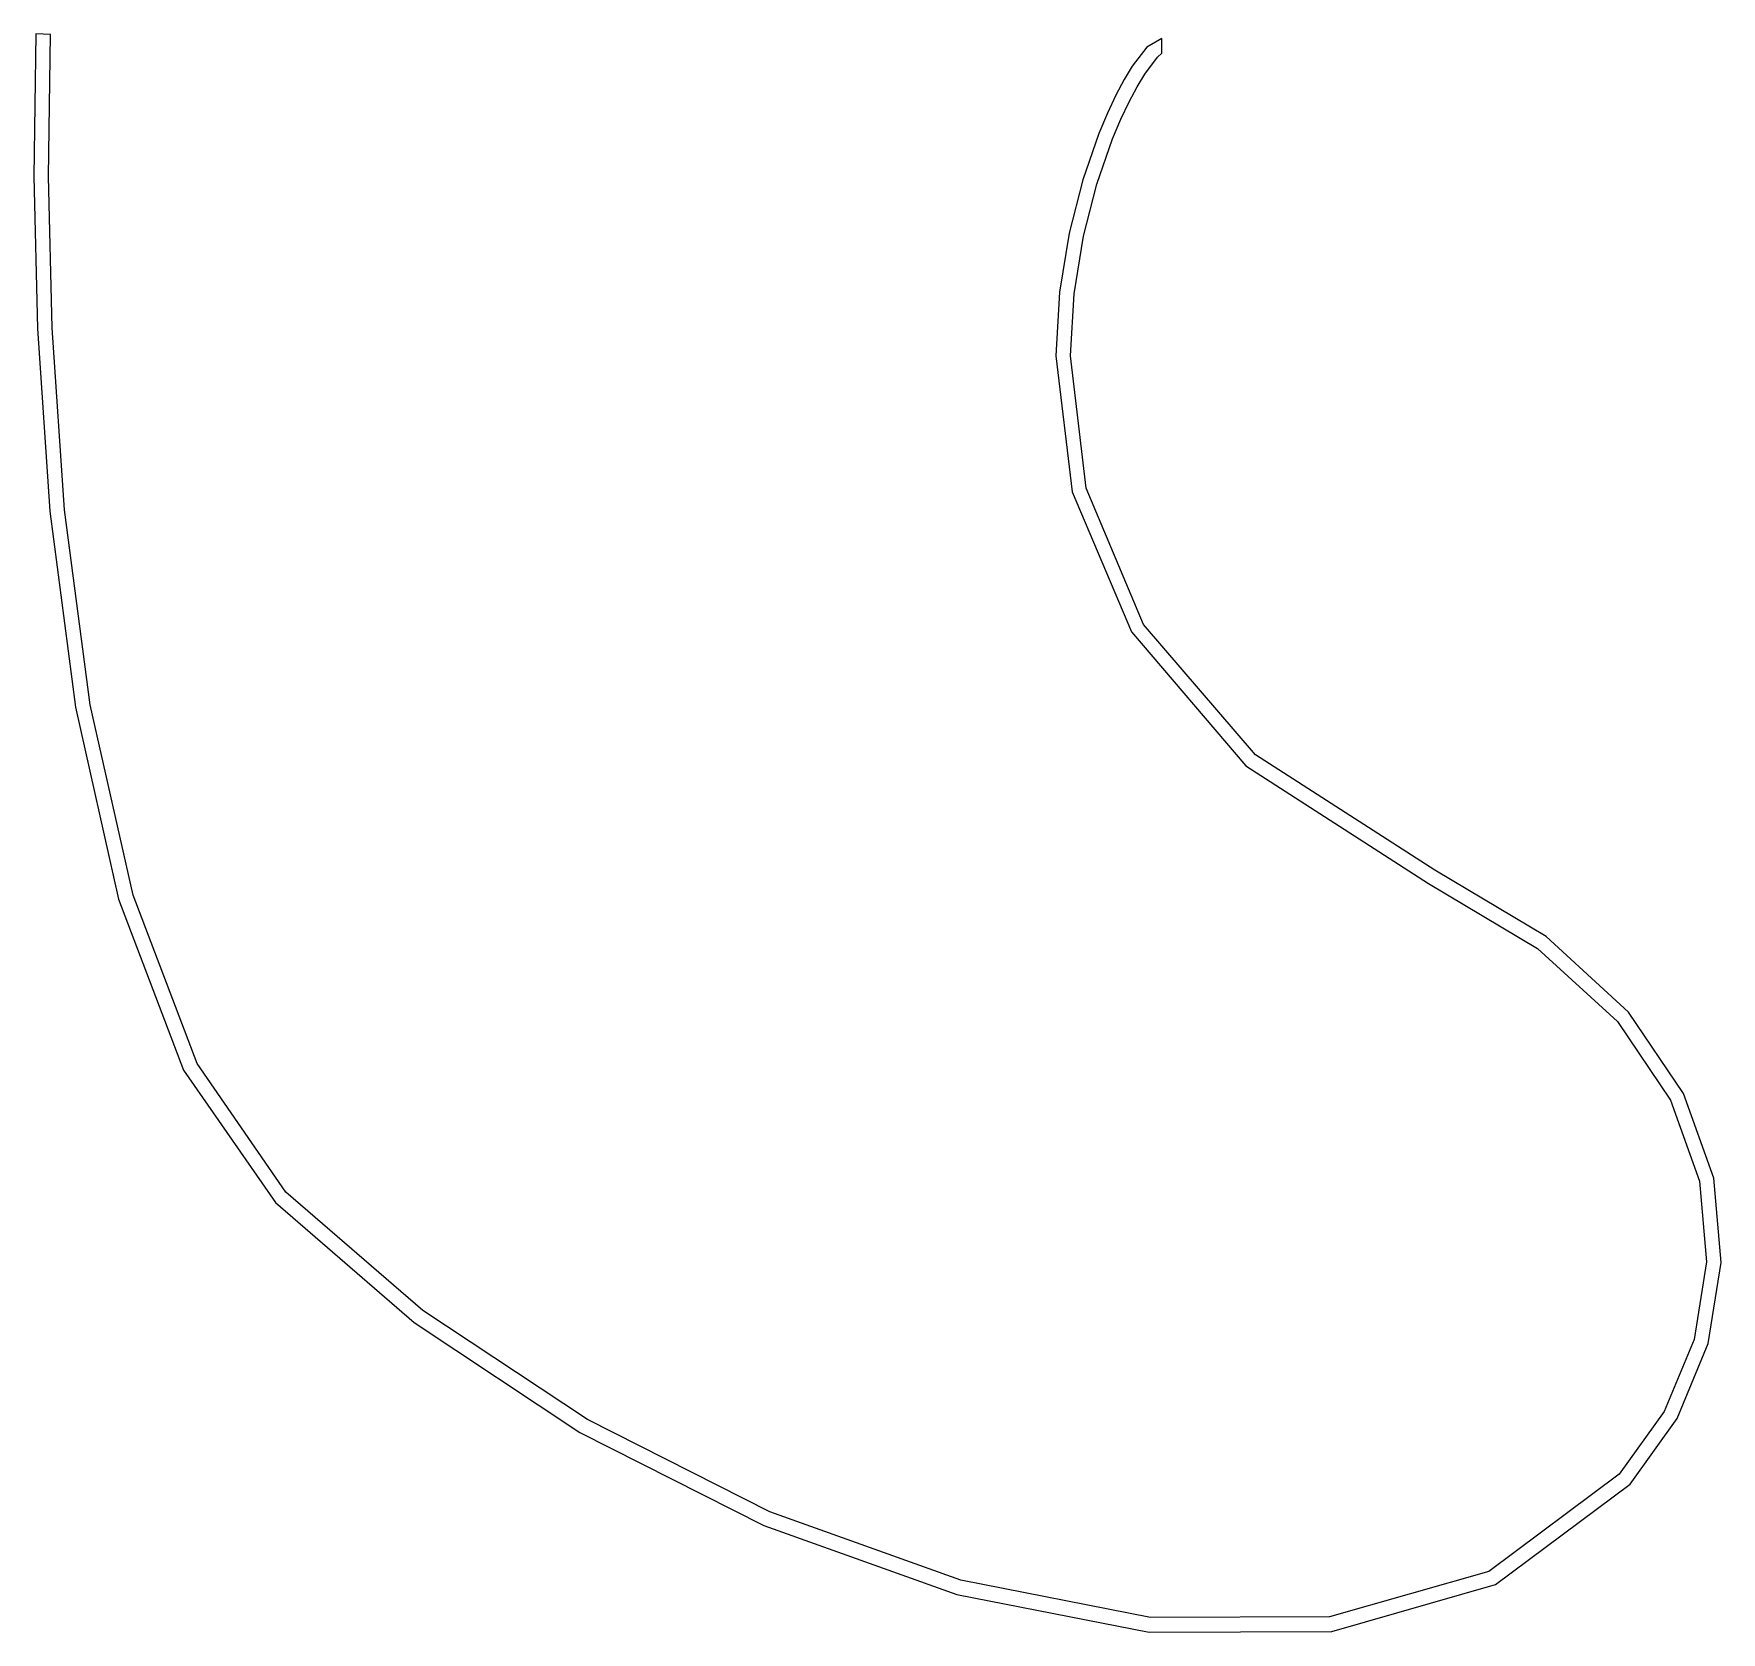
# Model space of a CAD drawing. Extents: x 0 to 115, y 0 to 109.
import ezdxf

# ---------------------------------------------------------------- set-up
doc = ezdxf.new("R2010")
doc.units = 0
doc.layers.add('Layer_1', color=7, linetype='CONTINUOUS')

msp = doc.modelspace()

# ---------------------------------------------------------------- linework, layer by layer
at = {"layer": 'Layer_1', "color": 7}
for p, q in [((0.277788, 108.59933), (0.131, 98.91208)), ((1.27659, 108.551925), (0.277788, 108.59933)), ((1.131057, 98.905654), (1.27659, 108.551925)), ((76.775993, 108.26915), (75.761757, 107.693681)), ((76.775993, 107.269247), (76.775993, 108.26915)), ((75.761757, 107.693681), (74.773979, 106.39998)), ((75.614033, 105.857033), (76.478889, 106.997496)), ((76.478889, 106.997496), (76.775993, 107.269247)), ((74.227642, 105.493982), (73.65847, 104.423784)), ((74.773979, 106.39998), (74.227642, 105.493982)), ((75.099034, 105.002331), (75.614033, 105.857033)), ((73.65847, 104.423784), (73.078888, 103.198051)), ((74.553487, 103.97638), (75.099034, 105.002331)), ((73.078888, 103.198051), (72.50132, 101.825443)), ((73.992373, 102.790669), (74.553487, 103.97638)), ((73.430669, 101.45668), (73.992373, 102.790669)), ((72.50132, 101.825443), (71.404855, 98.677204)), ((72.362458, 98.387708), (73.430669, 101.45668)), ((0.131, 98.91208), (0.381472, 88.57894)), ((1.380756, 88.61779), (1.131057, 98.905654)), ((71.404855, 98.677204), (70.478653, 95.058161)), ((71.458404, 94.853327), (72.362458, 98.387708)), ((70.478653, 95.058161), (69.83301, 91.047896)), ((70.827347, 90.936576), (71.458404, 94.853327)), ((69.83301, 91.047896), (69.578226, 86.726004)), ((70.578131, 86.720492), (70.827347, 90.936576)), ((0.381472, 88.57894), (1.233595, 76.164718)), ((2.22909, 76.260081), (1.380756, 88.61779)), ((69.578226, 86.726004), (70.69547, 77.47181)), ((71.647566, 77.715873), (70.578131, 86.720492)), ((70.69547, 77.47181), (74.713143, 67.96288)), ((75.537243, 68.472204), (71.647566, 77.715873)), ((1.233595, 76.164718), (2.969278, 62.847865)), ((3.971261, 63.018017), (2.22909, 76.260081)), ((74.713143, 67.96288), (82.494617, 58.872612)), ((83.137096, 59.61633), (75.537243, 68.472204)), ((2.969278, 62.847865), (5.889037, 49.799543)), ((6.883812, 50.084387), (3.971261, 63.018017)), ((82.494617, 58.872612), (94.903259, 50.874412)), ((95.337066, 51.775096), (83.137096, 59.61633)), ((102.903531, 47.257726), (95.337066, 51.775096)), ((94.903259, 50.874412), (102.307404, 46.459999)), ((5.889037, 49.799543), (10.310093, 38.192785)), ((11.226498, 38.650131), (6.883812, 50.084387)), ((108.488045, 42.128834), (102.903531, 47.257726)), ((102.307404, 46.459999), (107.731743, 41.485181)), ((107.731743, 41.485181), (111.342972, 36.146473)), ((112.234074, 36.592317), (108.488045, 42.128834)), ((10.310093, 38.192785), (16.549663, 29.200626)), ((17.259077, 29.906181), (11.226498, 38.650131)), ((111.342972, 36.146473), (113.307786, 30.6404)), ((114.28509, 30.852066), (112.234074, 36.592317)), ((26.572684, 21.853357), (17.259077, 29.906181)), ((113.307786, 30.6404), (113.789006, 25.155315)), ((114.788479, 25.120082), (114.28509, 30.852066)), ((16.549663, 29.200626), (25.969379, 21.050497)), ((113.789006, 25.155315), (112.939201, 19.879145)), ((113.901945, 19.608872), (114.788479, 25.120082)), ((37.748907, 14.445659), (26.572684, 21.853357)), ((25.969379, 21.050497), (37.244599, 13.574269)), ((112.939201, 19.879145), (110.909707, 15.007789)), ((111.784435, 14.5231), (113.901945, 19.608872)), ((110.909707, 15.007789), (107.851857, 10.737118)), ((50.143704, 8.173778), (37.748907, 14.445659)), ((108.594898, 10.067404), (111.784435, 14.5231)), ((37.244599, 13.574269), (49.74553, 7.252548)), ((107.851857, 10.737118), (98.9882, 4.134077)), ((99.449501, 3.244626), (108.594898, 10.067404)), ((63.11302, 3.528315), (50.143704, 8.173778)), ((49.74553, 7.252548), (62.842374, 2.565909)), ((76.000006, 0.994806), (63.11302, 3.528315)), ((98.9882, 4.134077), (88.164659, 1.041684)), ((62.842374, 2.565909), (75.918119, 0.000001)), ((88.338869, 0.057546), (99.449501, 3.244626)), ((75.918119, 0.000001), (88.338869, 0.057546)), ((88.164659, 1.041684), (76.000006, 0.994806))]:
    msp.add_line(p, q, dxfattribs=at)

doc.saveas('drawing.dxf')
